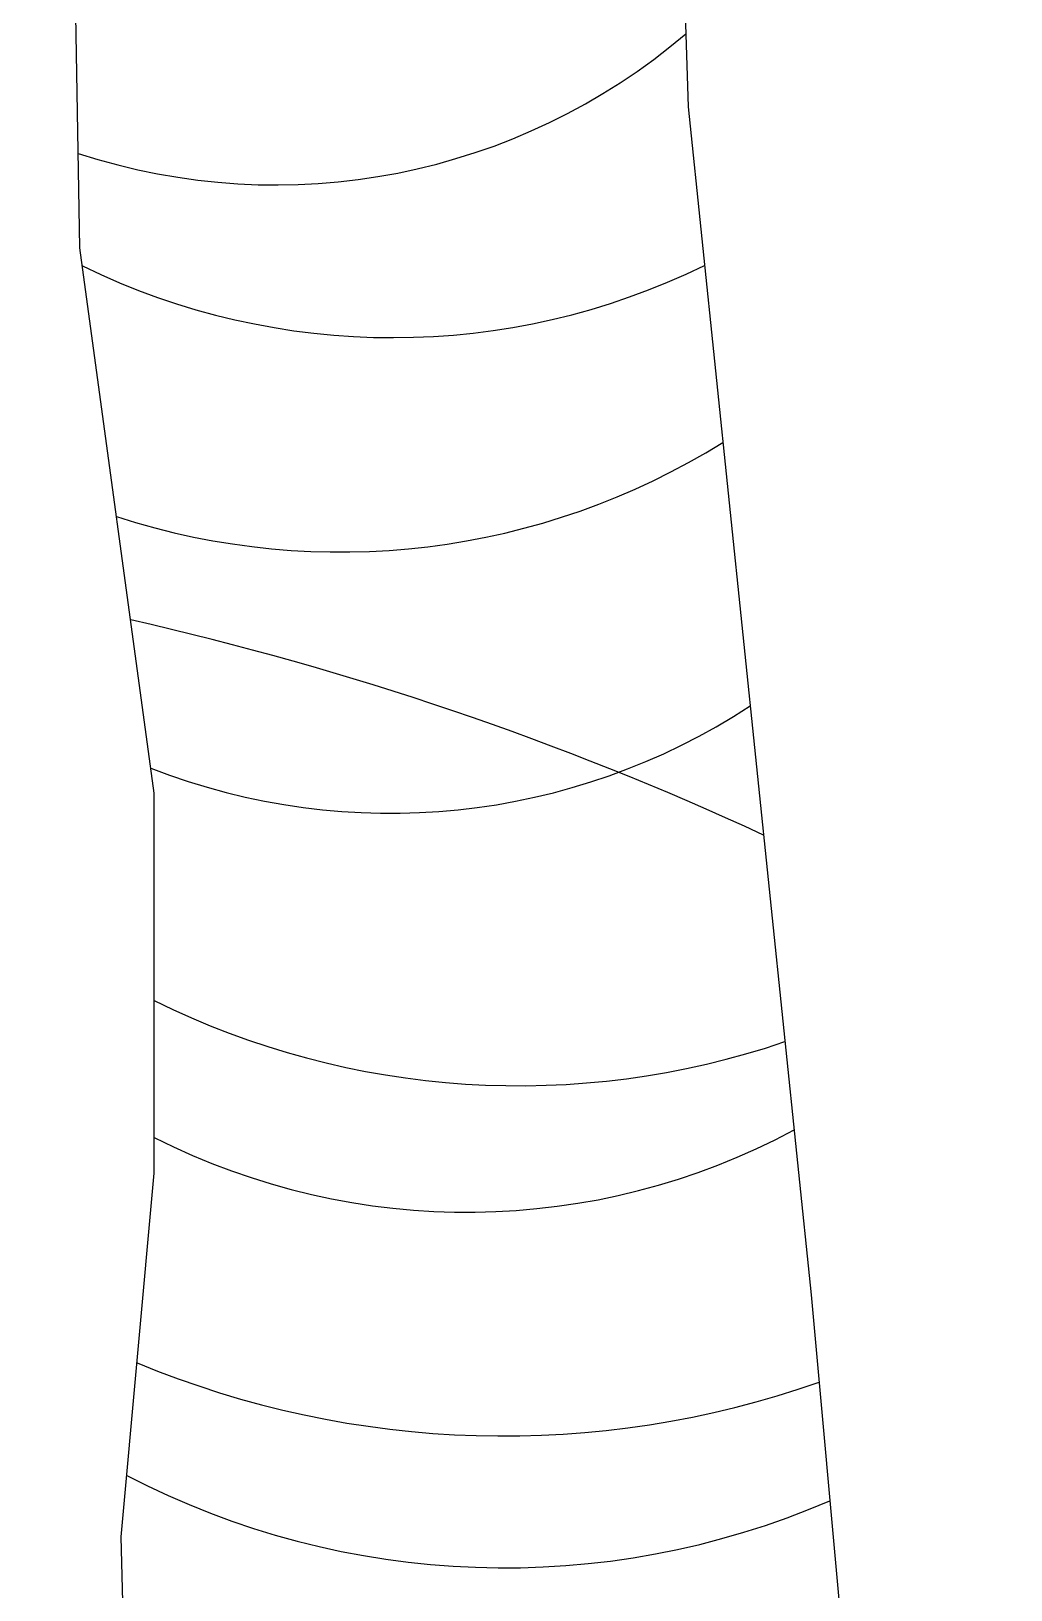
# Model space of a CAD drawing. Header units: millimetres. Extents: x 604785 to 1211550, y 1311006 to 2622648.
# Drawn here: x 605109.599 to 605110.246, y 1311076.643 to 1311077.672 of the extents above; entities that cross this region are included whole.
import ezdxf

# ---------------------------------------------------------------- set-up
doc = ezdxf.new("R2010")
doc.units = ezdxf.units.MM
doc.layers.add('elenarbi-Trees', color=42, linetype='Continuous')

# ---------------------------------------------------------------- blocks, each defined once
blk = doc.blocks.new('A$C7BB81706')
at = {"layer": 'elenarbi-Trees', "color": 3}
blk.add_lwpolyline([(135.121, 124.361), (136.485, 82.137), (140.123, 46.997), (141.94, 27.02), (144.212, 11.583), (146.029, 4.319), (146, 1.424), (117.046, 0.723), (120.028, 27.551), (119.712, 39.841), (120.69, 50.594), (120.69, 61.835), (118.489, 77.965), (117.999, 106.069)], dxfattribs=at)
at = {"layer": 'elenarbi-Trees', "color": 32}
for centre, radius, start, end in [((124.277, 98.543), 18.715, 251.8275, 310.4355), ((127.751, 96.286), 20.974, 244.0164, 296.0766), ((126.188, 90.374), 21.404, 251.9983, 301.9412), ((99.364, -24.475), 93.734, 65.17724, 77.28765), ((127.674, 80.671), 19.429, 248.61, 303.2216), ((131.478, 77.561), 24.377, 243.7326, 288.8313), ((129.943, 69.909), 20.465, 243.1203, 298.2124), ((131.022, 71.061), 28.236, 247.421, 289.3076), ((131.063, 63.18), 24.256, 242.539, 293.3496)]:
    blk.add_arc(centre, radius, start, end, dxfattribs=at)

msp = doc.modelspace()

# ---------------------------------------------------------------- block references
at = {"xscale": 0.02231228080109402, "yscale": 0.02231228080109402, "zscale": 0.02231228080109402}
msp.add_blockref('A$C7BB81706', (605106.9879, 1311075.7895), dxfattribs=at)

doc.saveas('drawing.dxf')
